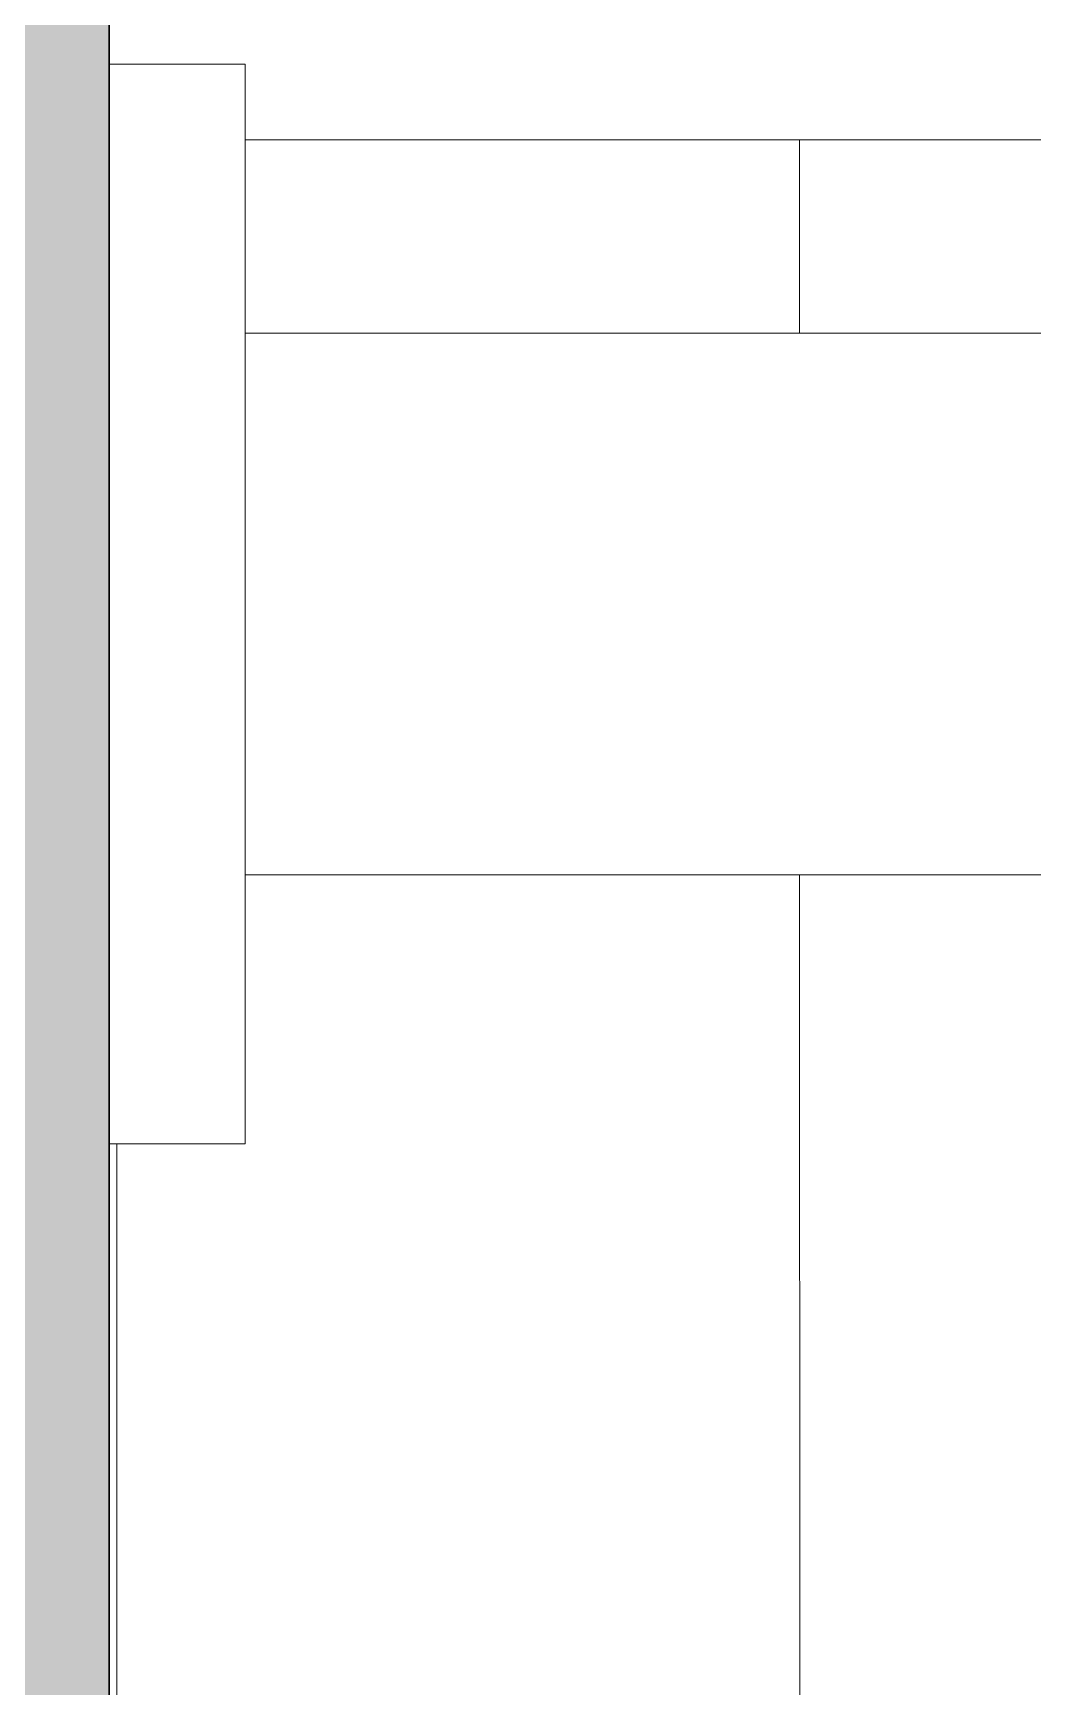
# Model space of a CAD drawing. Header units: millimetres. Extents: x -46169 to 247764, y -86316 to 18123.
# Drawn here: x 237436.7 to 237473.6, y -82387.5 to -82326.4 of the extents above; entities that cross this region are included whole.
import ezdxf

# ---------------------------------------------------------------- set-up
doc = ezdxf.new("R2010")
doc.units = ezdxf.units.MM
doc.header["$MEASUREMENT"] = 0
doc.linetypes.add('Wipeout_Contour', pattern=[1000, 0, -1000])
for name, color, linetype in [('New_A-20-M_Roof', 7, 'Continuous'), ('New_A-25-M_Wall_Int', 7, 'Continuous'), ('New_A-35-M_FFE_Sanitary', 7, 'Continuous')]:
    doc.layers.add(name, color=color, linetype=linetype)
for name, color, linetype, lineweight, true_color in [('New_A-25-M_Wall_Int_Pen_No__107', 7, 'Continuous', 15, 0xa6a6a6), ('New_A-25-M_Wall_Int_Pen_No__27', 7, 'Continuous', 50, 0x2a2a2a), ('New_A-35-M_FFE_Sanitary_Pen_No__74', 7, 'Continuous', 20, 0x606060), ('New_A-35-M_FFE_Sanitary_Pen_No__75', 7, 'Continuous', 20, 0x606060)]:
    doc.layers.add(name, color=color, linetype=linetype, lineweight=lineweight, true_color=true_color)

# ---------------------------------------------------------------- blocks, each defined once
blk = doc.blocks.new('Section Elem_81_5', base_point=(221877.115, -83027.491))
at = {"color": 254, "linetype": 'Wipeout_Contour', "lineweight": 0, "ltscale": 997328.976935}
blk.add_wipeout([(240783.963, -79427.491), (230618.327, -82957.596), (230624.492, -82975.35), (240841.254, -79427.491)], dxfattribs=at).dxf.layer = 'New_A-20-M_Roof'
blk = doc.blocks.new('Section Elem_119_5', base_point=(221877.115, -83027.491))
at = {"layer": 'New_A-25-M_Wall_Int_Pen_No__107', "linetype": 'Continuous', "lineweight": 0, "true_color": 0xd2d2d2}
blk.add_hatch(color=254, dxfattribs=at).paths.add_polyline_path([(237439.54, -83027.491), (237439.54, -81053.991), (237364.544, -81053.991), (237364.544, -81045.391), (237427.832, -81045.391), (237433.282, -81043.165), (237435.54, -81037.791), (237435.54, -80827.491), (237339.54, -80827.491), (237339.54, -83027.491)])
at = {"layer": 'New_A-25-M_Wall_Int_Pen_No__27', "linetype": 'Continuous'}
blk.add_line((237439.54, -81053.991), (237439.54, -83027.491), dxfattribs=at)
blk = doc.blocks.new('Section Elem_120_5', base_point=(221877.115, -83027.491))
at = {"color": 254, "linetype": 'Wipeout_Contour', "lineweight": 0, "ltscale": 19620256.52847165}
blk.add_wipeout([(237439.54, -82367.435), (237439.54, -83027.491), (237514.723, -83027.491), (237514.723, -82894.334), (237496.069, -82883.783), (237494.423, -82901.791), (237458.423, -82901.791), (237458.423, -82697.491), (237668.438, -82697.491), (237668.438, -82722.491), (237665.65, -82722.491), (237665.65, -82724.491), (237668.438, -82724.491), (237668.438, -83027.491), (237974.367, -83027.491), (237974.367, -80927.491), (238975.378, -80927.491), (238974.61, -80921.646), (238974.61, -80910.991), (238994.575, -80910.991), (238994.575, -80920.335), (238994.998, -80923.557), (238995.987, -80925.948), (238997.559, -80928.001), (238999.609, -80929.576), (239001.996, -80930.567), (239005.211, -80930.991), (239018.455, -80930.991), (239018.455, -80757.524), (237439.54, -80757.524), (237439.54, -81607.714), (237444.937, -81607.714), (237444.937, -81617.492), (237450.499, -81617.492), (237463.302, -81618.935), (237475.997, -81623.377), (237487.385, -81630.532), (237496.895, -81640.043), (237504.051, -81651.431), (237508.493, -81664.126), (237509.935, -81676.929), (237509.935, -82178.052), (237508.493, -82190.856), (237504.051, -82203.55), (237496.895, -82214.939), (237487.385, -82224.449), (237475.997, -82231.604), (237463.302, -82236.047), (237450.499, -82237.489), (237444.937, -82237.489), (237444.937, -82247.491), (237439.54, -82247.491), (237439.54, -82287.491), (237739.569, -82287.491), (237739.569, -82330.348), (237723.771, -82330.348), (237692.177, -82387.491), (237628.987, -82444.634), (237565.797, -82473.205), (237553.139, -82480.348), (237553.303, -82480.348), (237553.303, -82481.776), (237553.139, -82481.776), (237553.139, -82487.491), (237515.265, -82487.491), (237515.265, -82480.348), (237502.607, -82473.205), (237502.607, -82444.634), (237465.077, -82444.634), (237465.074, -82451.776), (237465.074, -82444.634), (237465.043, -82444.634), (237465.043, -82458.919), (237439.827, -82458.919), (237439.81, -82451.776), (237439.797, -82416.062), (237439.792, -82387.491), (237439.791, -82367.435)], dxfattribs=at).dxf.layer = 'New_A-25-M_Wall_Int'
blk = doc.blocks.new('Section Elem_166_5', base_point=(221877.115, -83027.491))
at = {"color": 254, "linetype": 'Wipeout_Contour', "lineweight": 0, "ltscale": 1256625.501983685}
blk.add_wipeout([(237444.54, -82330.348), (237444.54, -82337.492), (237460.627, -82337.492), (237465.004, -82337.492), (237465.003, -82330.348)], dxfattribs=at).dxf.layer = 'New_A-35-M_FFE_Sanitary'
at = {"color": 254, "linetype": 'Wipeout_Contour', "lineweight": 0, "ltscale": 1759324.016935136}
blk.add_wipeout([(237439.791, -82367.435), (237439.792, -82387.491), (237465.008, -82387.491), (237465.005, -82357.489), (237460.705, -82357.489), (237444.54, -82357.489), (237444.54, -82367.435)], dxfattribs=at).dxf.layer = 'New_A-35-M_FFE_Sanitary'
at = {"layer": 'New_A-35-M_FFE_Sanitary_Pen_No__75', "linetype": 'Continuous'}
for p, q in [((237439.791, -82367.435), (237439.792, -82387.491)), ((237439.792, -82387.491), (237439.797, -82416.062))]:
    blk.add_line(p, q, dxfattribs=at)
at = {"color": 254, "linetype": 'Wipeout_Contour', "lineweight": 0, "ltscale": 1005333.872742358}
blk.add_wipeout([(237465.003, -82330.348), (237465.004, -82337.492), (237465.018, -82337.492), (237465.019, -82330.348)], dxfattribs=at).dxf.layer = 'New_A-35-M_FFE_Sanitary'
at = {"color": 254, "linetype": 'Wipeout_Contour', "lineweight": 0, "ltscale": 7289780.296300436}
blk.add_wipeout([(237464.757, -82444.188), (237464.757, -82444.634), (237521.216, -82444.634), (237521.216, -82330.348), (237465.019, -82330.348), (237465.018, -82337.492), (237499.366, -82337.492), (237501.105, -82337.614), (237502.796, -82338.035), (237504.388, -82338.744), (237505.833, -82339.719), (237507.087, -82340.93), (237508.112, -82342.34), (237508.876, -82343.907), (237509.356, -82345.582), (237509.538, -82347.316), (237509.417, -82349.055), (237508.995, -82350.746), (237508.286, -82352.339), (237507.311, -82353.784), (237506.1, -82355.038), (237504.69, -82356.062), (237503.123, -82356.826), (237501.448, -82357.307), (237499.714, -82357.489), (237465.014, -82357.489), (237465.008, -82387.491), (237465.012, -82416.062), (237465.023, -82444.188)], dxfattribs=at).dxf.layer = 'New_A-35-M_FFE_Sanitary'
at = {"layer": 'New_A-35-M_FFE_Sanitary_Pen_No__75', "linetype": 'Continuous'}
for p, q in [((237465.005, -82357.489), (237465.008, -82387.491)), ((237465.008, -82387.491), (237465.012, -82416.062))]:
    blk.add_line(p, q, dxfattribs=at)
at = {"color": 254, "linetype": 'Wipeout_Contour', "lineweight": 0, "ltscale": 1508158.085739974}
blk.add_wipeout([(237613.136, -82287.491), (237439.54, -82287.491), (237439.54, -82327.547), (237444.54, -82327.547), (237444.54, -82330.348), (237613.136, -82330.348)], dxfattribs=at).dxf.layer = 'New_A-35-M_FFE_Sanitary'
at = {"layer": 'New_A-35-M_FFE_Sanitary_Pen_No__75', "linetype": 'Continuous'}
for p, q in [((237444.54, -82330.348), (237613.136, -82330.348)), ((237465.003, -82330.348), (237465.004, -82337.492))]:
    blk.add_line(p, q, dxfattribs=at)
blk = doc.blocks.new('Section Elem_167_5', base_point=(221877.115, -83027.491))
at = {"color": 254, "linetype": 'Wipeout_Contour', "lineweight": 0, "ltscale": 1005372.150620383}
blk.add_wipeout([(237474.441, -82347.666), (237474.517, -82345.927), (237466.922, -82345.927), (237466.868, -82347.666)], dxfattribs=at).dxf.layer = 'New_A-35-M_FFE_Sanitary'
at = {"color": 254, "linetype": 'Wipeout_Contour', "lineweight": 0, "ltscale": 1005404.693409022}
blk.add_wipeout([(237480.823, -82357.489), (237479.732, -82357.368), (237470.551, -82357.368), (237471.31, -82357.489)], dxfattribs=at).dxf.layer = 'New_A-35-M_FFE_Sanitary'
at = {"color": 254, "linetype": 'Wipeout_Contour', "lineweight": 0, "ltscale": 1005290.644077049}
blk.add_wipeout([(237444.54, -82367.435), (237444.54, -82366.989), (237439.54, -82366.989), (237439.54, -82367.435)], dxfattribs=at).dxf.layer = 'New_A-35-M_FFE_Sanitary'
at = {"layer": 'New_A-35-M_FFE_Sanitary_Pen_No__74', "linetype": 'Continuous'}
blk.add_line((237444.54, -82367.435), (237439.54, -82367.435), dxfattribs=at)
at = {"color": 254, "linetype": 'Wipeout_Contour', "lineweight": 0, "ltscale": 1005370.456314774}
blk.add_wipeout([(237474.517, -82345.927), (237474.782, -82344.236), (237467.106, -82344.236), (237466.922, -82345.927)], dxfattribs=at).dxf.layer = 'New_A-35-M_FFE_Sanitary'
at = {"color": 254, "linetype": 'Wipeout_Contour', "lineweight": 0, "ltscale": 1005400.889446289}
blk.add_wipeout([(237479.732, -82357.368), (237478.671, -82356.946), (237469.812, -82356.946), (237470.551, -82357.368)], dxfattribs=at).dxf.layer = 'New_A-35-M_FFE_Sanitary'
at = {"color": 254, "linetype": 'Wipeout_Contour', "lineweight": 0, "ltscale": 1005288.924428791}
blk.add_wipeout([(237444.54, -82366.989), (237444.54, -82364.811), (237439.54, -82364.811), (237439.54, -82366.989)], dxfattribs=at).dxf.layer = 'New_A-35-M_FFE_Sanitary'
at = {"layer": 'New_A-35-M_FFE_Sanitary_Pen_No__74', "linetype": 'Continuous'}
blk.add_line((237444.54, -82367.435), (237444.54, -82366.989), dxfattribs=at)
at = {"color": 254, "linetype": 'Wipeout_Contour', "lineweight": 0, "ltscale": 1005369.447747647}
blk.add_wipeout([(237474.782, -82344.236), (237475.227, -82342.644), (237467.416, -82342.644), (237467.106, -82344.236)], dxfattribs=at).dxf.layer = 'New_A-35-M_FFE_Sanitary'
at = {"color": 254, "linetype": 'Wipeout_Contour', "lineweight": 0, "ltscale": 1005396.846930722}
blk.add_wipeout([(237478.671, -82356.946), (237477.672, -82356.237), (237469.117, -82356.237), (237469.812, -82356.946)], dxfattribs=at).dxf.layer = 'New_A-35-M_FFE_Sanitary'
at = {"color": 254, "linetype": 'Wipeout_Contour', "lineweight": 0, "ltscale": 1005367.342057541}
blk.add_wipeout([(237471.31, -82357.489), (237470.551, -82357.368), (237460.315, -82357.368), (237460.705, -82357.489)], dxfattribs=at).dxf.layer = 'New_A-35-M_FFE_Sanitary'
at = {"color": 254, "linetype": 'Wipeout_Contour', "lineweight": 0, "ltscale": 1005285.06049995}
blk.add_wipeout([(237444.54, -82364.811), (237444.54, -82361.094), (237439.54, -82361.094), (237439.54, -82364.811)], dxfattribs=at).dxf.layer = 'New_A-35-M_FFE_Sanitary'
at = {"layer": 'New_A-35-M_FFE_Sanitary_Pen_No__74', "linetype": 'Continuous'}
for p, q in [((237480.823, -82357.489), (237471.31, -82357.489)), ((237444.54, -82366.989), (237444.54, -82364.811))]:
    blk.add_line(p, q, dxfattribs=at)
at = {"color": 254, "linetype": 'Wipeout_Contour', "lineweight": 0, "ltscale": 1005369.155540089}
blk.add_wipeout([(237475.227, -82342.644), (237475.839, -82341.198), (237467.841, -82341.198), (237467.416, -82342.644)], dxfattribs=at).dxf.layer = 'New_A-35-M_FFE_Sanitary'
at = {"color": 254, "linetype": 'Wipeout_Contour', "lineweight": 0, "ltscale": 1005392.688587276}
blk.add_wipeout([(237477.672, -82356.237), (237476.765, -82355.263), (237468.486, -82355.263), (237469.117, -82356.237)], dxfattribs=at).dxf.layer = 'New_A-35-M_FFE_Sanitary'
at = {"color": 254, "linetype": 'Wipeout_Contour', "lineweight": 0, "ltscale": 1005364.845784924}
blk.add_wipeout([(237470.551, -82357.368), (237469.812, -82356.946), (237459.937, -82356.946), (237460.315, -82357.368)], dxfattribs=at).dxf.layer = 'New_A-35-M_FFE_Sanitary'
at = {"color": 254, "linetype": 'Wipeout_Contour', "lineweight": 0, "ltscale": 1005369.588604705}
blk.add_wipeout([(237475.839, -82341.198), (237476.599, -82339.944), (237468.37, -82339.944), (237467.841, -82341.198)], dxfattribs=at).dxf.layer = 'New_A-35-M_FFE_Sanitary'
at = {"color": 254, "linetype": 'Wipeout_Contour', "lineweight": 0, "ltscale": 1005388.540653487}
blk.add_wipeout([(237476.765, -82355.263), (237475.979, -82354.052), (237467.939, -82354.052), (237468.486, -82355.263)], dxfattribs=at).dxf.layer = 'New_A-35-M_FFE_Sanitary'
at = {"color": 254, "linetype": 'Wipeout_Contour', "lineweight": 0, "ltscale": 1005362.055011521}
blk.add_wipeout([(237469.812, -82356.946), (237469.117, -82356.237), (237459.58, -82356.237), (237459.937, -82356.946)], dxfattribs=at).dxf.layer = 'New_A-35-M_FFE_Sanitary'
at = {"color": 254, "linetype": 'Wipeout_Contour', "lineweight": 0, "ltscale": 1005326.842689208}
blk.add_wipeout([(237460.705, -82357.489), (237460.315, -82357.368), (237449.452, -82357.368), (237449.55, -82357.489)], dxfattribs=at).dxf.layer = 'New_A-35-M_FFE_Sanitary'
at = {"layer": 'New_A-35-M_FFE_Sanitary_Pen_No__74', "linetype": 'Continuous'}
blk.add_line((237471.31, -82357.489), (237460.705, -82357.489), dxfattribs=at)
at = {"color": 254, "linetype": 'Wipeout_Contour', "lineweight": 0, "ltscale": 1005370.733859694}
blk.add_wipeout([(237476.599, -82339.944), (237477.483, -82338.92), (237468.986, -82338.92), (237468.37, -82339.944)], dxfattribs=at).dxf.layer = 'New_A-35-M_FFE_Sanitary'
at = {"color": 254, "linetype": 'Wipeout_Contour', "lineweight": 0, "ltscale": 1005384.529057053}
blk.add_wipeout([(237475.979, -82354.052), (237475.336, -82352.642), (237467.491, -82352.642), (237467.939, -82354.052)], dxfattribs=at).dxf.layer = 'New_A-35-M_FFE_Sanitary'
at = {"color": 254, "linetype": 'Wipeout_Contour', "lineweight": 0, "ltscale": 1005359.054427003}
blk.add_wipeout([(237469.117, -82356.237), (237468.486, -82355.263), (237459.257, -82355.263), (237459.58, -82356.237)], dxfattribs=at).dxf.layer = 'New_A-35-M_FFE_Sanitary'
at = {"color": 254, "linetype": 'Wipeout_Contour', "lineweight": 0, "ltscale": 1005325.578779236}
blk.add_wipeout([(237460.315, -82357.368), (237459.937, -82356.946), (237449.357, -82356.946), (237449.452, -82357.368)], dxfattribs=at).dxf.layer = 'New_A-35-M_FFE_Sanitary'
at = {"color": 254, "linetype": 'Wipeout_Contour', "lineweight": 0, "ltscale": 1005372.556607885}
blk.add_wipeout([(237477.483, -82338.92), (237478.467, -82338.155), (237469.67, -82338.155), (237468.986, -82338.92)], dxfattribs=at).dxf.layer = 'New_A-35-M_FFE_Sanitary'
at = {"color": 254, "linetype": 'Wipeout_Contour', "lineweight": 0, "ltscale": 1005380.775606479}
blk.add_wipeout([(237475.336, -82352.642), (237474.857, -82351.075), (237467.158, -82351.075), (237467.491, -82352.642)], dxfattribs=at).dxf.layer = 'New_A-35-M_FFE_Sanitary'
at = {"color": 254, "linetype": 'Wipeout_Contour', "lineweight": 0, "ltscale": 1005355.935097849}
blk.add_wipeout([(237468.486, -82355.263), (237467.939, -82354.052), (237458.976, -82354.052), (237459.257, -82355.263)], dxfattribs=at).dxf.layer = 'New_A-35-M_FFE_Sanitary'
at = {"color": 254, "linetype": 'Wipeout_Contour', "lineweight": 0, "ltscale": 1005323.968129721}
blk.add_wipeout([(237459.937, -82356.946), (237459.58, -82356.237), (237449.268, -82356.237), (237449.357, -82356.946)], dxfattribs=at).dxf.layer = 'New_A-35-M_FFE_Sanitary'
at = {"color": 254, "linetype": 'Wipeout_Contour', "lineweight": 0, "ltscale": 1005296.659388738}
blk.add_wipeout([(237449.55, -82357.489), (237449.452, -82357.368), (237444.54, -82357.368), (237444.54, -82357.489)], dxfattribs=at).dxf.layer = 'New_A-35-M_FFE_Sanitary'
at = {"color": 254, "linetype": 'Wipeout_Contour', "lineweight": 0, "ltscale": 1005375.001573712}
blk.add_wipeout([(237478.467, -82338.155), (237479.518, -82337.675), (237470.401, -82337.675), (237469.67, -82338.155)], dxfattribs=at).dxf.layer = 'New_A-35-M_FFE_Sanitary'
at = {"color": 254, "linetype": 'Wipeout_Contour', "lineweight": 0, "ltscale": 1005377.39430836}
blk.add_wipeout([(237474.857, -82351.075), (237474.555, -82349.4), (237466.948, -82349.4), (237467.158, -82351.075)], dxfattribs=at).dxf.layer = 'New_A-35-M_FFE_Sanitary'
at = {"color": 254, "linetype": 'Wipeout_Contour', "lineweight": 0, "ltscale": 1005352.791715889}
blk.add_wipeout([(237467.939, -82354.052), (237467.491, -82352.642), (237458.746, -82352.642), (237458.976, -82354.052)], dxfattribs=at).dxf.layer = 'New_A-35-M_FFE_Sanitary'
at = {"color": 254, "linetype": 'Wipeout_Contour', "lineweight": 0, "ltscale": 1005322.059418241}
blk.add_wipeout([(237459.58, -82356.237), (237459.257, -82355.263), (237449.187, -82355.262), (237449.268, -82356.237)], dxfattribs=at).dxf.layer = 'New_A-35-M_FFE_Sanitary'
at = {"color": 254, "linetype": 'Wipeout_Contour', "lineweight": 0, "ltscale": 1005296.121176729}
blk.add_wipeout([(237449.452, -82357.368), (237449.357, -82356.946), (237444.54, -82356.946), (237444.54, -82357.368)], dxfattribs=at).dxf.layer = 'New_A-35-M_FFE_Sanitary'
at = {"layer": 'New_A-35-M_FFE_Sanitary_Pen_No__74', "linetype": 'Continuous'}
blk.add_line((237460.705, -82357.489), (237449.55, -82357.489), dxfattribs=at)
at = {"color": 254, "linetype": 'Wipeout_Contour', "lineweight": 0, "ltscale": 1005377.99456914}
blk.add_wipeout([(237479.518, -82337.675), (237480.606, -82337.492), (237471.158, -82337.492), (237470.401, -82337.675)], dxfattribs=at).dxf.layer = 'New_A-35-M_FFE_Sanitary'
at = {"color": 254, "linetype": 'Wipeout_Contour', "lineweight": 0, "ltscale": 1005374.487919117}
blk.add_wipeout([(237474.555, -82349.4), (237474.441, -82347.666), (237466.868, -82347.666), (237466.948, -82349.4)], dxfattribs=at).dxf.layer = 'New_A-35-M_FFE_Sanitary'
at = {"color": 254, "linetype": 'Wipeout_Contour', "lineweight": 0, "ltscale": 1005349.719738485}
blk.add_wipeout([(237467.491, -82352.642), (237467.158, -82351.075), (237458.575, -82351.075), (237458.746, -82352.642)], dxfattribs=at).dxf.layer = 'New_A-35-M_FFE_Sanitary'
at = {"color": 254, "linetype": 'Wipeout_Contour', "lineweight": 0, "ltscale": 1005319.910574448}
blk.add_wipeout([(237459.257, -82355.263), (237458.976, -82354.052), (237449.116, -82354.051), (237449.187, -82355.262)], dxfattribs=at).dxf.layer = 'New_A-35-M_FFE_Sanitary'
at = {"color": 254, "linetype": 'Wipeout_Contour', "lineweight": 0, "ltscale": 1005295.205222839}
blk.add_wipeout([(237449.357, -82356.946), (237449.268, -82356.237), (237444.54, -82356.237), (237444.54, -82356.946)], dxfattribs=at).dxf.layer = 'New_A-35-M_FFE_Sanitary'
at = {"color": 254, "linetype": 'Wipeout_Contour', "lineweight": 0, "ltscale": 1005341.843984899}
blk.add_wipeout([(237466.868, -82347.666), (237466.922, -82345.927), (237458.454, -82345.927), (237458.427, -82347.666)], dxfattribs=at).dxf.layer = 'New_A-35-M_FFE_Sanitary'
at = {"color": 254, "linetype": 'Wipeout_Contour', "lineweight": 0, "ltscale": 1005346.812503724}
blk.add_wipeout([(237467.158, -82351.075), (237466.948, -82349.4), (237458.468, -82349.4), (237458.575, -82351.075)], dxfattribs=at).dxf.layer = 'New_A-35-M_FFE_Sanitary'
at = {"color": 254, "linetype": 'Wipeout_Contour', "lineweight": 0, "ltscale": 1005317.586854897}
blk.add_wipeout([(237458.976, -82354.052), (237458.746, -82352.642), (237449.059, -82352.641), (237449.116, -82354.051)], dxfattribs=at).dxf.layer = 'New_A-35-M_FFE_Sanitary'
at = {"color": 254, "linetype": 'Wipeout_Contour', "lineweight": 0, "ltscale": 1005293.939298102}
blk.add_wipeout([(237449.268, -82356.237), (237449.187, -82355.262), (237444.54, -82355.262), (237444.54, -82356.237)], dxfattribs=at).dxf.layer = 'New_A-35-M_FFE_Sanitary'
at = {"color": 254, "linetype": 'Wipeout_Contour', "lineweight": 0, "ltscale": 1005339.942458035}
blk.add_wipeout([(237466.922, -82345.927), (237467.106, -82344.236), (237458.549, -82344.236), (237458.454, -82345.927)], dxfattribs=at).dxf.layer = 'New_A-35-M_FFE_Sanitary'
at = {"color": 254, "linetype": 'Wipeout_Contour', "lineweight": 0, "ltscale": 1005344.158403433}
blk.add_wipeout([(237466.948, -82349.4), (237466.868, -82347.666), (237458.427, -82347.666), (237458.468, -82349.4)], dxfattribs=at).dxf.layer = 'New_A-35-M_FFE_Sanitary'
at = {"color": 254, "linetype": 'Wipeout_Contour', "lineweight": 0, "ltscale": 1005315.158856148}
blk.add_wipeout([(237458.746, -82352.642), (237458.575, -82351.075), (237449.016, -82351.075), (237449.059, -82352.641)], dxfattribs=at).dxf.layer = 'New_A-35-M_FFE_Sanitary'
at = {"color": 254, "linetype": 'Wipeout_Contour', "lineweight": 0, "ltscale": 1005292.361846074}
blk.add_wipeout([(237449.187, -82355.262), (237449.116, -82354.051), (237444.54, -82354.051), (237444.54, -82355.262)], dxfattribs=at).dxf.layer = 'New_A-35-M_FFE_Sanitary'
at = {"color": 254, "linetype": 'Wipeout_Contour', "lineweight": 0, "ltscale": 1005279.395796835}
blk.add_wipeout([(237444.54, -82361.094), (237444.54, -82356.168), (237439.54, -82356.168), (237439.54, -82361.094)], dxfattribs=at).dxf.layer = 'New_A-35-M_FFE_Sanitary'
at = {"layer": 'New_A-35-M_FFE_Sanitary_Pen_No__74', "linetype": 'Continuous'}
for p, q in [((237449.55, -82357.489), (237444.54, -82357.489)), ((237444.54, -82364.811), (237444.54, -82361.094))]:
    blk.add_line(p, q, dxfattribs=at)
at = {"color": 254, "linetype": 'Wipeout_Contour', "lineweight": 0, "ltscale": 1005338.502833797}
blk.add_wipeout([(237467.106, -82344.236), (237467.416, -82342.644), (237458.708, -82342.644), (237458.549, -82344.236)], dxfattribs=at).dxf.layer = 'New_A-35-M_FFE_Sanitary'
at = {"color": 254, "linetype": 'Wipeout_Contour', "lineweight": 0, "ltscale": 1005307.993694628}
blk.add_wipeout([(237458.427, -82347.666), (237458.454, -82345.927), (237448.985, -82345.927), (237448.978, -82347.665)], dxfattribs=at).dxf.layer = 'New_A-35-M_FFE_Sanitary'
at = {"color": 254, "linetype": 'Wipeout_Contour', "lineweight": 0, "ltscale": 1005312.700371677}
blk.add_wipeout([(237458.575, -82351.075), (237458.468, -82349.4), (237448.989, -82349.399), (237449.016, -82351.075)], dxfattribs=at).dxf.layer = 'New_A-35-M_FFE_Sanitary'
at = {"color": 254, "linetype": 'Wipeout_Contour', "lineweight": 0, "ltscale": 1005290.520789325}
blk.add_wipeout([(237449.116, -82354.051), (237449.059, -82352.641), (237444.54, -82352.641), (237444.54, -82354.051)], dxfattribs=at).dxf.layer = 'New_A-35-M_FFE_Sanitary'
at = {"color": 254, "linetype": 'Wipeout_Contour', "lineweight": 0, "ltscale": 1005337.568789465}
blk.add_wipeout([(237467.416, -82342.644), (237467.841, -82341.198), (237458.926, -82341.198), (237458.708, -82342.644)], dxfattribs=at).dxf.layer = 'New_A-35-M_FFE_Sanitary'
at = {"color": 254, "linetype": 'Wipeout_Contour', "lineweight": 0, "ltscale": 1005305.894692586}
blk.add_wipeout([(237458.454, -82345.927), (237458.549, -82344.236), (237449.009, -82344.235), (237448.985, -82345.927)], dxfattribs=at).dxf.layer = 'New_A-35-M_FFE_Sanitary'
at = {"color": 254, "linetype": 'Wipeout_Contour', "lineweight": 0, "ltscale": 1005310.28614874}
blk.add_wipeout([(237458.468, -82349.4), (237458.427, -82347.666), (237448.978, -82347.665), (237448.989, -82349.399)], dxfattribs=at).dxf.layer = 'New_A-35-M_FFE_Sanitary'
at = {"color": 254, "linetype": 'Wipeout_Contour', "lineweight": 0, "ltscale": 1005288.472073608}
blk.add_wipeout([(237449.059, -82352.641), (237449.016, -82351.075), (237444.54, -82351.075), (237444.54, -82352.641)], dxfattribs=at).dxf.layer = 'New_A-35-M_FFE_Sanitary'
at = {"color": 254, "linetype": 'Wipeout_Contour', "lineweight": 0, "ltscale": 1005337.168699166}
blk.add_wipeout([(237467.841, -82341.198), (237468.37, -82339.944), (237459.197, -82339.944), (237458.926, -82341.198)], dxfattribs=at).dxf.layer = 'New_A-35-M_FFE_Sanitary'
at = {"color": 254, "linetype": 'Wipeout_Contour', "lineweight": 0, "ltscale": 1005304.046753078}
blk.add_wipeout([(237458.549, -82344.236), (237458.708, -82342.644), (237449.049, -82342.643), (237449.009, -82344.235)], dxfattribs=at).dxf.layer = 'New_A-35-M_FFE_Sanitary'
at = {"color": 254, "linetype": 'Wipeout_Contour', "lineweight": 0, "ltscale": 1005281.725684969}
blk.add_wipeout([(237448.978, -82347.665), (237448.985, -82345.927), (237444.54, -82345.926), (237444.54, -82347.665)], dxfattribs=at).dxf.layer = 'New_A-35-M_FFE_Sanitary'
at = {"color": 254, "linetype": 'Wipeout_Contour', "lineweight": 0, "ltscale": 1005286.277967959}
blk.add_wipeout([(237449.016, -82351.075), (237448.989, -82349.399), (237444.54, -82349.399), (237444.54, -82351.075)], dxfattribs=at).dxf.layer = 'New_A-35-M_FFE_Sanitary'
at = {"color": 254, "linetype": 'Wipeout_Contour', "lineweight": 0, "ltscale": 1005337.314764283}
blk.add_wipeout([(237468.37, -82339.944), (237468.986, -82338.92), (237459.513, -82338.92), (237459.197, -82339.944)], dxfattribs=at).dxf.layer = 'New_A-35-M_FFE_Sanitary'
at = {"color": 254, "linetype": 'Wipeout_Contour', "lineweight": 0, "ltscale": 1005302.505972874}
blk.add_wipeout([(237458.708, -82342.644), (237458.926, -82341.198), (237449.104, -82341.198), (237449.049, -82342.643)], dxfattribs=at).dxf.layer = 'New_A-35-M_FFE_Sanitary'
at = {"color": 254, "linetype": 'Wipeout_Contour', "lineweight": 0, "ltscale": 1005279.510224146}
blk.add_wipeout([(237448.985, -82345.927), (237449.009, -82344.235), (237444.54, -82344.235), (237444.54, -82345.926)], dxfattribs=at).dxf.layer = 'New_A-35-M_FFE_Sanitary'
at = {"color": 254, "linetype": 'Wipeout_Contour', "lineweight": 0, "ltscale": 1005284.005170738}
blk.add_wipeout([(237448.989, -82349.399), (237448.978, -82347.665), (237444.54, -82347.665), (237444.54, -82349.399)], dxfattribs=at).dxf.layer = 'New_A-35-M_FFE_Sanitary'
at = {"color": 254, "linetype": 'Wipeout_Contour', "lineweight": 0, "ltscale": 1005272.43385961}
blk.add_wipeout([(237444.54, -82356.168), (237444.54, -82350.472), (237439.54, -82350.472), (237439.54, -82356.168)], dxfattribs=at).dxf.layer = 'New_A-35-M_FFE_Sanitary'
at = {"layer": 'New_A-35-M_FFE_Sanitary_Pen_No__74', "linetype": 'Continuous'}
blk.add_line((237444.54, -82361.094), (237444.54, -82356.168), dxfattribs=at)
at = {"color": 254, "linetype": 'Wipeout_Contour', "lineweight": 0, "ltscale": 1005338.002627886}
blk.add_wipeout([(237468.986, -82338.92), (237469.67, -82338.155), (237459.864, -82338.155), (237459.513, -82338.92)], dxfattribs=at).dxf.layer = 'New_A-35-M_FFE_Sanitary'
at = {"color": 254, "linetype": 'Wipeout_Contour', "lineweight": 0, "ltscale": 1005301.319141358}
blk.add_wipeout([(237458.926, -82341.198), (237459.197, -82339.944), (237449.172, -82339.944), (237449.104, -82341.198)], dxfattribs=at).dxf.layer = 'New_A-35-M_FFE_Sanitary'
at = {"color": 254, "linetype": 'Wipeout_Contour', "lineweight": 0, "ltscale": 1005277.421714003}
blk.add_wipeout([(237449.009, -82344.235), (237449.049, -82342.643), (237444.54, -82342.643), (237444.54, -82344.235)], dxfattribs=at).dxf.layer = 'New_A-35-M_FFE_Sanitary'
at = {"color": 254, "linetype": 'Wipeout_Contour', "lineweight": 0, "ltscale": 1005339.211489861}
blk.add_wipeout([(237469.67, -82338.155), (237470.401, -82337.675), (237460.239, -82337.675), (237459.864, -82338.155)], dxfattribs=at).dxf.layer = 'New_A-35-M_FFE_Sanitary'
at = {"color": 254, "linetype": 'Wipeout_Contour', "lineweight": 0, "ltscale": 1005300.522319577}
blk.add_wipeout([(237459.197, -82339.944), (237459.513, -82338.92), (237449.251, -82338.919), (237449.172, -82339.944)], dxfattribs=at).dxf.layer = 'New_A-35-M_FFE_Sanitary'
at = {"color": 254, "linetype": 'Wipeout_Contour', "lineweight": 0, "ltscale": 1005275.523579502}
blk.add_wipeout([(237449.049, -82342.643), (237449.104, -82341.198), (237444.54, -82341.198), (237444.54, -82342.643)], dxfattribs=at).dxf.layer = 'New_A-35-M_FFE_Sanitary'
at = {"color": 254, "linetype": 'Wipeout_Contour', "lineweight": 0, "ltscale": 1005264.793448808}
blk.add_wipeout([(237444.54, -82350.472), (237444.54, -82344.51), (237439.54, -82344.51), (237439.54, -82350.472)], dxfattribs=at).dxf.layer = 'New_A-35-M_FFE_Sanitary'
at = {"layer": 'New_A-35-M_FFE_Sanitary_Pen_No__74', "linetype": 'Continuous'}
blk.add_line((237444.54, -82356.168), (237444.54, -82350.472), dxfattribs=at)
at = {"color": 254, "linetype": 'Wipeout_Contour', "lineweight": 0, "ltscale": 1005340.904723089}
blk.add_wipeout([(237470.401, -82337.675), (237471.158, -82337.492), (237460.627, -82337.492), (237460.239, -82337.675)], dxfattribs=at).dxf.layer = 'New_A-35-M_FFE_Sanitary'
at = {"color": 254, "linetype": 'Wipeout_Contour', "lineweight": 0, "ltscale": 1005300.139739611}
blk.add_wipeout([(237459.513, -82338.92), (237459.864, -82338.155), (237449.339, -82338.155), (237449.251, -82338.919)], dxfattribs=at).dxf.layer = 'New_A-35-M_FFE_Sanitary'
at = {"color": 254, "linetype": 'Wipeout_Contour', "lineweight": 0, "ltscale": 1005273.873471988}
blk.add_wipeout([(237449.104, -82341.198), (237449.172, -82339.944), (237444.54, -82339.944), (237444.54, -82341.198)], dxfattribs=at).dxf.layer = 'New_A-35-M_FFE_Sanitary'
at = {"layer": 'New_A-35-M_FFE_Sanitary_Pen_No__74', "linetype": 'Continuous'}
blk.add_line((237480.606, -82337.492), (237471.158, -82337.492), dxfattribs=at)
at = {"color": 254, "linetype": 'Wipeout_Contour', "lineweight": 0, "ltscale": 1005300.183054483}
blk.add_wipeout([(237459.864, -82338.155), (237460.239, -82337.675), (237449.433, -82337.674), (237449.339, -82338.155)], dxfattribs=at).dxf.layer = 'New_A-35-M_FFE_Sanitary'
at = {"color": 254, "linetype": 'Wipeout_Contour', "lineweight": 0, "ltscale": 1005272.521519667}
blk.add_wipeout([(237449.172, -82339.944), (237449.251, -82338.919), (237444.54, -82338.919), (237444.54, -82339.944)], dxfattribs=at).dxf.layer = 'New_A-35-M_FFE_Sanitary'
at = {"color": 254, "linetype": 'Wipeout_Contour', "lineweight": 0, "ltscale": 1005300.650895514}
blk.add_wipeout([(237460.239, -82337.675), (237460.627, -82337.492), (237449.53, -82337.492), (237449.433, -82337.674)], dxfattribs=at).dxf.layer = 'New_A-35-M_FFE_Sanitary'
at = {"color": 254, "linetype": 'Wipeout_Contour', "lineweight": 0, "ltscale": 1005271.50880429}
blk.add_wipeout([(237449.251, -82338.919), (237449.339, -82338.155), (237444.54, -82338.155), (237444.54, -82338.919)], dxfattribs=at).dxf.layer = 'New_A-35-M_FFE_Sanitary'
at = {"layer": 'New_A-35-M_FFE_Sanitary_Pen_No__74', "linetype": 'Continuous'}
blk.add_line((237471.158, -82337.492), (237460.627, -82337.492), dxfattribs=at)
at = {"color": 254, "linetype": 'Wipeout_Contour', "lineweight": 0, "ltscale": 1005270.866109899}
blk.add_wipeout([(237449.339, -82338.155), (237449.433, -82337.674), (237444.54, -82337.674), (237444.54, -82338.155)], dxfattribs=at).dxf.layer = 'New_A-35-M_FFE_Sanitary'
at = {"color": 254, "linetype": 'Wipeout_Contour', "lineweight": 0, "ltscale": 1005257.153509487}
blk.add_wipeout([(237444.54, -82344.51), (237444.54, -82338.813), (237439.54, -82338.813), (237439.54, -82344.51)], dxfattribs=at).dxf.layer = 'New_A-35-M_FFE_Sanitary'
at = {"layer": 'New_A-35-M_FFE_Sanitary_Pen_No__74', "linetype": 'Continuous'}
blk.add_line((237444.54, -82350.472), (237444.54, -82344.51), dxfattribs=at)
at = {"color": 254, "linetype": 'Wipeout_Contour', "lineweight": 0, "ltscale": 1005270.612971025}
blk.add_wipeout([(237449.433, -82337.674), (237449.53, -82337.492), (237444.54, -82337.492), (237444.54, -82337.674)], dxfattribs=at).dxf.layer = 'New_A-35-M_FFE_Sanitary'
at = {"layer": 'New_A-35-M_FFE_Sanitary_Pen_No__74', "linetype": 'Continuous'}
blk.add_line((237460.627, -82337.492), (237449.53, -82337.492), dxfattribs=at)
at = {"color": 254, "linetype": 'Wipeout_Contour', "lineweight": 0, "ltscale": 1005250.19282277}
blk.add_wipeout([(237444.54, -82338.813), (237444.54, -82333.887), (237439.54, -82333.887), (237439.54, -82338.813)], dxfattribs=at).dxf.layer = 'New_A-35-M_FFE_Sanitary'
at = {"layer": 'New_A-35-M_FFE_Sanitary_Pen_No__74', "linetype": 'Continuous'}
for p, q in [((237449.53, -82337.492), (237444.54, -82337.492)), ((237444.54, -82344.51), (237444.54, -82338.813))]:
    blk.add_line(p, q, dxfattribs=at)
at = {"color": 254, "linetype": 'Wipeout_Contour', "lineweight": 0, "ltscale": 1005244.529714368}
blk.add_wipeout([(237444.54, -82333.887), (237444.54, -82330.17), (237439.54, -82330.17), (237439.54, -82333.887)], dxfattribs=at).dxf.layer = 'New_A-35-M_FFE_Sanitary'
at = {"layer": 'New_A-35-M_FFE_Sanitary_Pen_No__74', "linetype": 'Continuous'}
blk.add_line((237444.54, -82338.813), (237444.54, -82333.887), dxfattribs=at)
at = {"color": 254, "linetype": 'Wipeout_Contour', "lineweight": 0, "ltscale": 1005240.667169866}
blk.add_wipeout([(237444.54, -82330.17), (237444.54, -82327.992), (237439.54, -82327.992), (237439.54, -82330.17)], dxfattribs=at).dxf.layer = 'New_A-35-M_FFE_Sanitary'
at = {"layer": 'New_A-35-M_FFE_Sanitary_Pen_No__74', "linetype": 'Continuous'}
blk.add_line((237444.54, -82333.887), (237444.54, -82330.17), dxfattribs=at)
at = {"color": 254, "linetype": 'Wipeout_Contour', "lineweight": 0, "ltscale": 1005238.948214}
blk.add_wipeout([(237444.54, -82327.992), (237444.54, -82327.547), (237439.54, -82327.547), (237439.54, -82327.992)], dxfattribs=at).dxf.layer = 'New_A-35-M_FFE_Sanitary'
at = {"layer": 'New_A-35-M_FFE_Sanitary_Pen_No__74', "linetype": 'Continuous'}
for p, q in [((237444.54, -82327.547), (237439.54, -82327.547)), ((237444.54, -82327.992), (237444.54, -82327.547)), ((237444.54, -82330.17), (237444.54, -82327.992))]:
    blk.add_line(p, q, dxfattribs=at)

msp = doc.modelspace()

# ---------------------------------------------------------------- block references
at = {"layer": 'New_A-20-M_Roof'}
msp.add_blockref('Section Elem_81_5', (221877.115, -83027.491), dxfattribs=at)

# ---------------------------------------------------------------- next in the draw order: block references
at = {"layer": 'New_A-25-M_Wall_Int'}
msp.add_blockref('Section Elem_119_5', (221877.115, -83027.491), dxfattribs=at)

# ---------------------------------------------------------------- next in the draw order: block references
msp.add_blockref('Section Elem_120_5', (221877.115, -83027.491), dxfattribs=at)

# ---------------------------------------------------------------- next in the draw order: block references
at = {"layer": 'New_A-35-M_FFE_Sanitary'}
msp.add_blockref('Section Elem_166_5', (221877.115, -83027.491), dxfattribs=at)

# ---------------------------------------------------------------- next in the draw order: block references
msp.add_blockref('Section Elem_167_5', (221877.115, -83027.491), dxfattribs=at)

doc.saveas('drawing.dxf')
